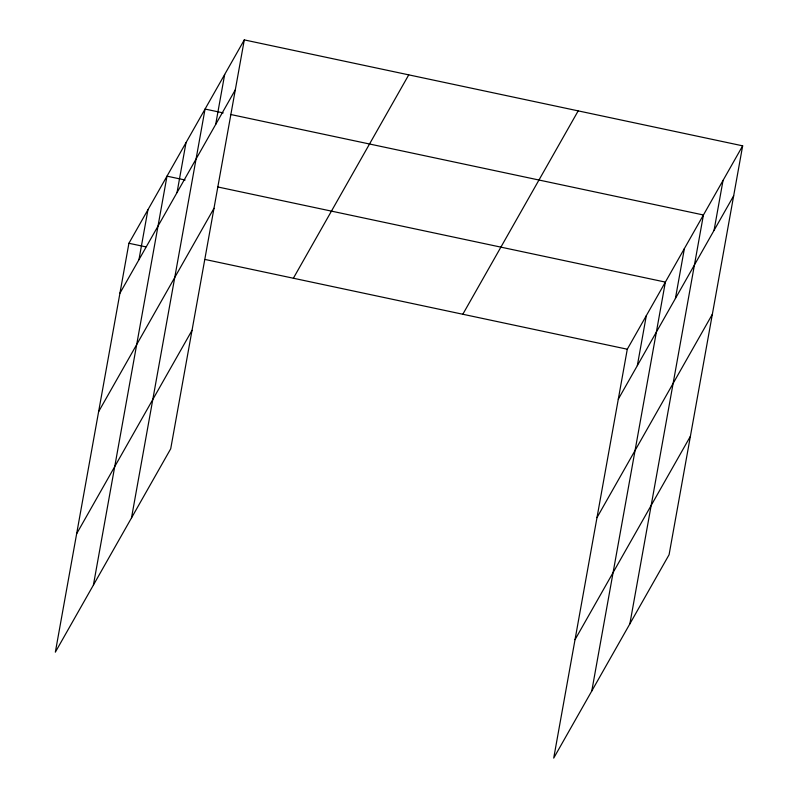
<?xml version="1.0" encoding="UTF-8"?>
<svg xmlns="http://www.w3.org/2000/svg" width="798" height="798" viewBox="0 0 798 798"><rect width="100%" height="100%" fill="white"/><g stroke="black" fill="none" stroke-linecap="round" stroke-linejoin="round"><path stroke-width="1.2" d="M244.288 39.9L128.917 243.28L55.341 652.165L170.712 448.785L244.288 39.9L742.659 145.834L669.083 554.72L553.712 758.1L627.288 349.215L742.659 145.834M138.962 259.679L147.949 209.714M93.416 585.054L166.991 176.159L185.126 180.019M177.036 192.567L186.024 142.603M131.49 517.942L205.056 109.047L223.201 112.907M215.679 124.438L224.677 74.473M637.333 365.614L646.32 315.649M591.787 690.988L665.362 282.093L217.774 186.961M675.407 298.502L684.395 248.537M629.861 623.876L703.427 214.981L230.452 114.443M714.05 230.373L723.048 180.408M119.929 293.235L235.3 89.855M98.613 411.678L213.984 208.308M76.658 533.722L192.029 330.342M293.375 278.233L408.746 74.862M462.82 314.252L578.191 110.872M618.3 399.17L733.671 195.789M596.984 517.613L712.355 314.242M575.029 639.657L690.4 436.277M128.917 243.28L145.844 246.871M205.096 259.47L627.288 349.215"/></g></svg>
